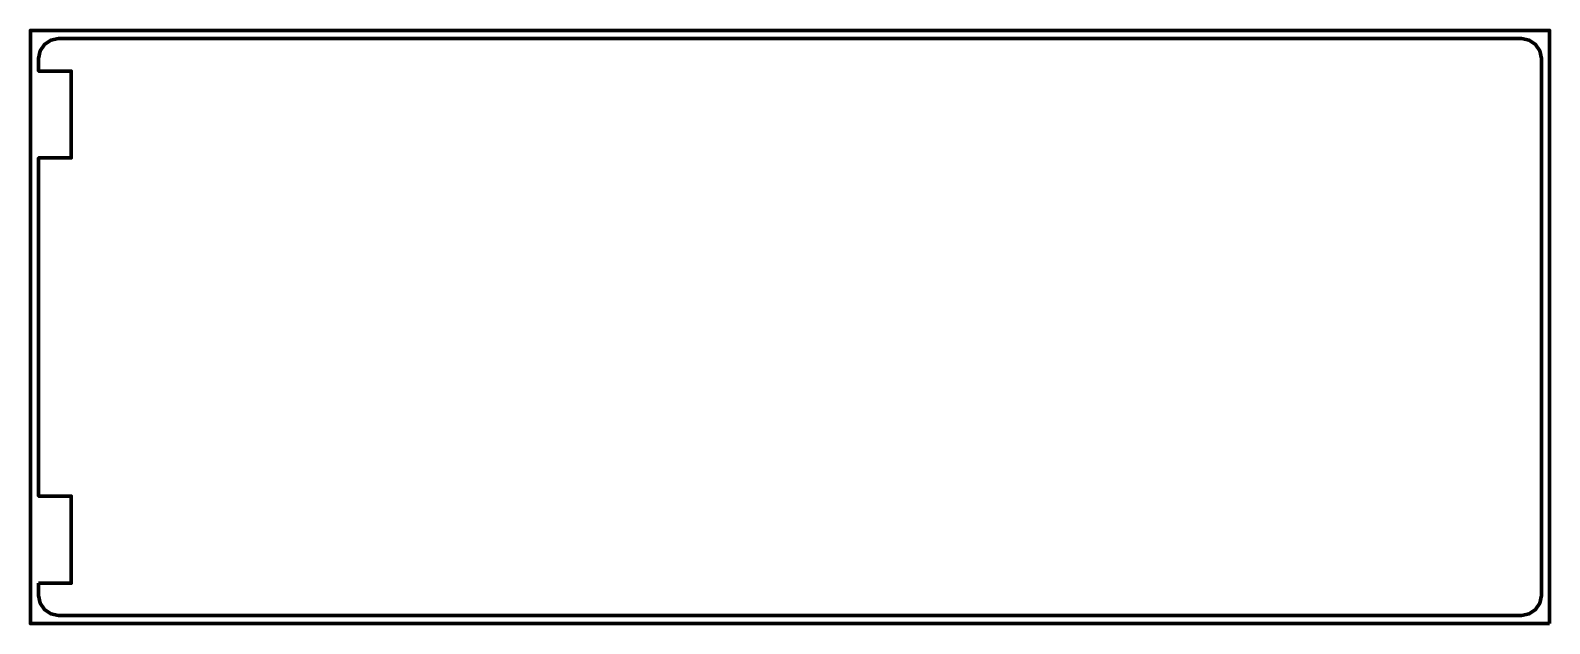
# Model space of a CAD drawing. Header units: millimetres. Extents: x -354 to 564, y -328 to 31.
import ezdxf

# ---------------------------------------------------------------- set-up
doc = ezdxf.new("R2010")
doc.units = ezdxf.units.MM
doc.header["$MEASUREMENT"] = 0
doc.layers.get('0').update_dxf_attribs({"lineweight": 0})
doc.layers.add('Safety', color=7, linetype='Continuous', lineweight=0)

msp = doc.modelspace()

# ---------------------------------------------------------------- linework, layer by layer
at = {"color": 230, "lineweight": 70, "true_color": 0xe5127e}
msp.add_lwpolyline([(-349.33, -303.47), (-329.58, -303.47), (-329.58, -250.76), (-349.33, -250.76), (-349.33, -46.3), (-329.58, -46.3), (-329.58, 6.19), (-349.33, 6.19), (-349.33, 13.81), (-348.38, 18.49), (-345.81, 22.3), (-341.99, 24.88), (-337.31, 25.82), (547.31, 25.82), (551.99, 24.88), (555.81, 22.3), (558.38, 18.49), (559.33, 13.81), (559.33, -310.81), (558.38, -315.49), (555.81, -319.3), (551.99, -321.88), (547.31, -322.82), (-337.31, -322.82), (-341.99, -321.88), (-345.81, -319.3), (-348.38, -315.49), (-349.33, -310.81)], close=True, dxfattribs=at)
at = {"layer": 'Safety', "color": 230, "lineweight": 70, "true_color": 0xe5127e}
msp.add_lwpolyline([(564.33, -327.82), (-354.33, -327.82), (-354.33, 30.82), (564.33, 30.82)], close=True, dxfattribs=at)

doc.saveas('drawing.dxf')
